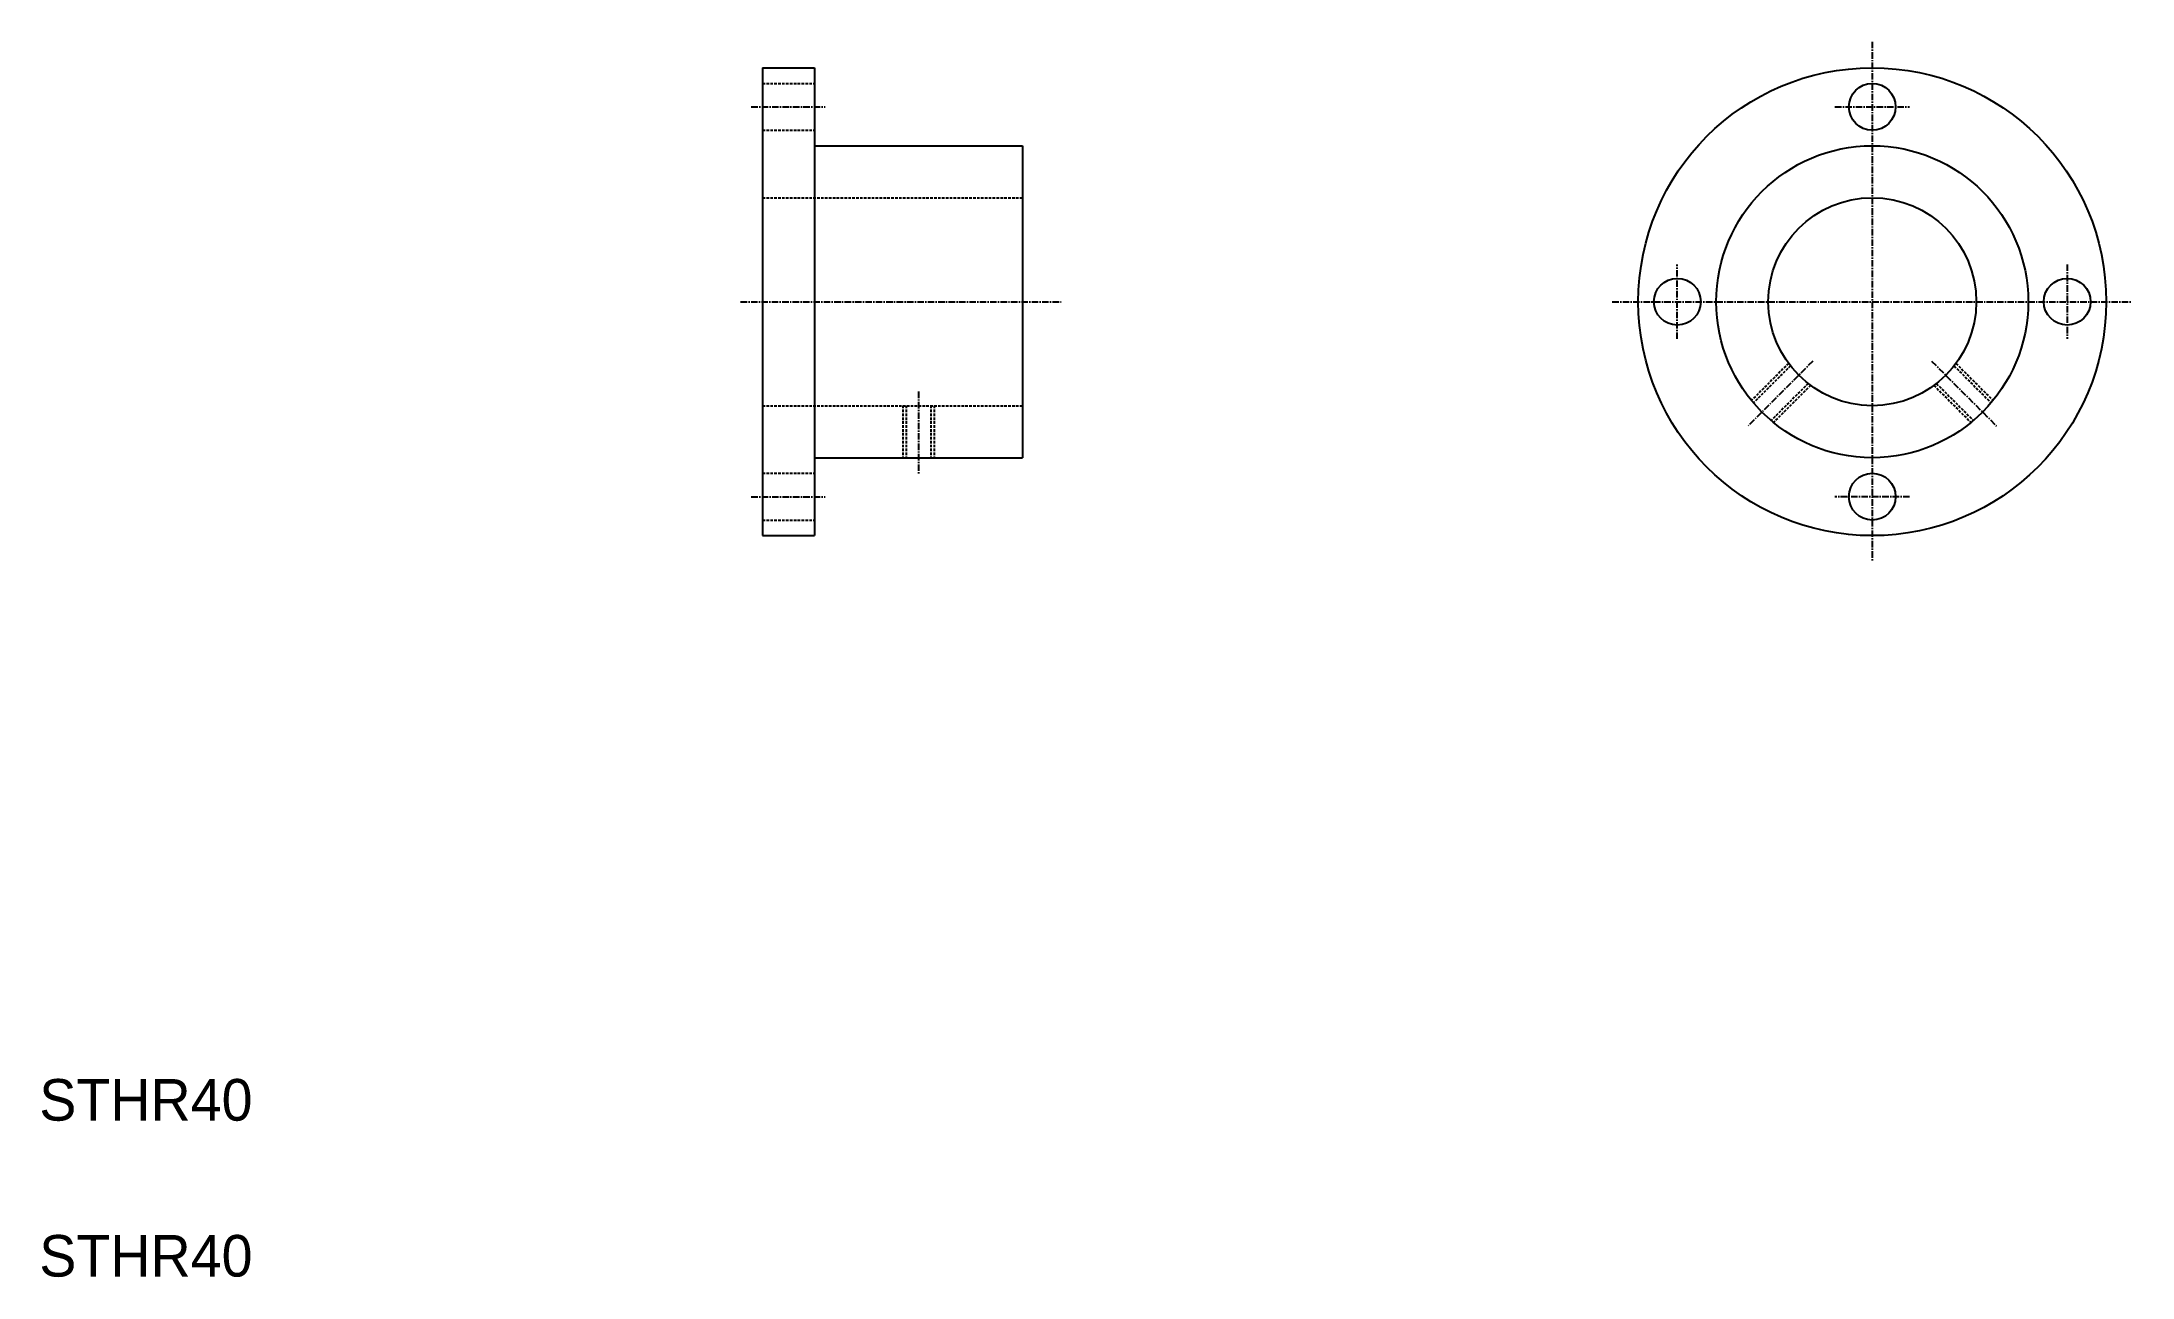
# Model space of a CAD drawing. Extents: x 13 to 415, y 26 to 264.
import ezdxf

# ---------------------------------------------------------------- set-up
doc = ezdxf.new("R2010")
doc.units = 0
doc.linetypes.add('CENTER', pattern=[2, 1.25, -0.25, 0.25, -0.25])
doc.linetypes.add('DASHED', pattern=[0.75, 0.5, -0.25])
doc.layers.get('0').update_dxf_attribs({"linetype": 'CONTINUOUS'})
doc.layers.add('CENTER', color=1, linetype='CENTER')

msp = doc.modelspace()

# ---------------------------------------------------------------- linework, layer by layer
at = {"color": 7, "linetype": 'CONTINUOUS'}
for p, q in [((151.49, 258.61), (151.49, 168.61)), ((151.49, 258.61), (161.49, 258.61)), ((161.49, 258.61), (161.49, 168.61)), ((161.49, 243.61), (201.49, 243.61)), ((201.49, 243.61), (201.49, 183.61)), ((151.49, 236.11), (151.49, 236.11)), ((151.49, 213.61), (151.49, 213.61)), ((161.49, 183.61), (201.49, 183.61)), ((151.49, 168.61), (161.49, 168.61))]:
    msp.add_line(p, q, dxfattribs=at)
at = {"color": 3, "linetype": 'DASHED'}
for p, q in [((151.49, 255.61), (161.49, 255.61)), ((151.49, 246.61), (161.49, 246.61)), ((151.49, 233.61), (201.49, 233.61)), ((348.83, 201.75), (341.71, 194.63)), ((349.2, 201.27), (342.1, 194.17)), ((380.68, 201.27), (387.78, 194.17)), ((381.04, 201.75), (388.17, 194.63)), ((352.6, 197.88), (345.49, 190.77)), ((353.08, 197.51), (345.95, 190.39)), ((376.8, 197.51), (383.92, 190.39)), ((377.28, 197.88), (384.39, 190.77)), ((151.49, 193.61), (201.49, 193.61)), ((178.49, 193.61), (178.49, 183.61)), ((179.09, 193.61), (179.09, 183.61)), ((183.89, 193.61), (183.89, 183.61)), ((184.49, 193.61), (184.49, 183.61)), ((151.49, 180.61), (161.49, 180.61)), ((151.49, 171.61), (161.49, 171.61))]:
    msp.add_line(p, q, dxfattribs=at)
at = {"color": 7, "linetype": 'CONTINUOUS'}
for centre, radius in [((364.94, 213.61), 45), ((364.94, 251.11), 4.5), ((364.94, 213.61), 30), ((364.94, 213.61), 20), ((327.44, 213.61), 4.5), ((402.44, 213.61), 4.5), ((364.94, 176.11), 4.5)]:
    msp.add_circle(centre, radius, dxfattribs=at)
at = {"layer": 'CENTER', "color": 1, "linetype": 'CENTER'}
for p, q in [((364.94, 263.61), (364.94, 163.61)), ((149.33, 251.11), (163.51, 251.11)), ((357.77, 251.11), (372.11, 251.11)), ((327.44, 206.45), (327.44, 220.78)), ((402.44, 220.78), (402.44, 206.45)), ((147.27, 213.61), (208.96, 213.61)), ((314.94, 213.61), (414.94, 213.61)), ((353.52, 202.2), (341.07, 189.74)), ((376.35, 202.2), (388.81, 189.74)), ((181.49, 196.33), (181.49, 180.6)), ((149.33, 176.11), (163.51, 176.11)), ((372.11, 176.11), (357.77, 176.11))]:
    msp.add_line(p, q, dxfattribs=at)

# ---------------------------------------------------------------- texts
at = {"color": 7, "linetype": 'CONTINUOUS'}
for p in [(12.37, 56.08), (12.37, 26.08)]:
    msp.add_text('STHR40', height=8, dxfattribs=at).set_placement(p)

doc.saveas('drawing.dxf')
